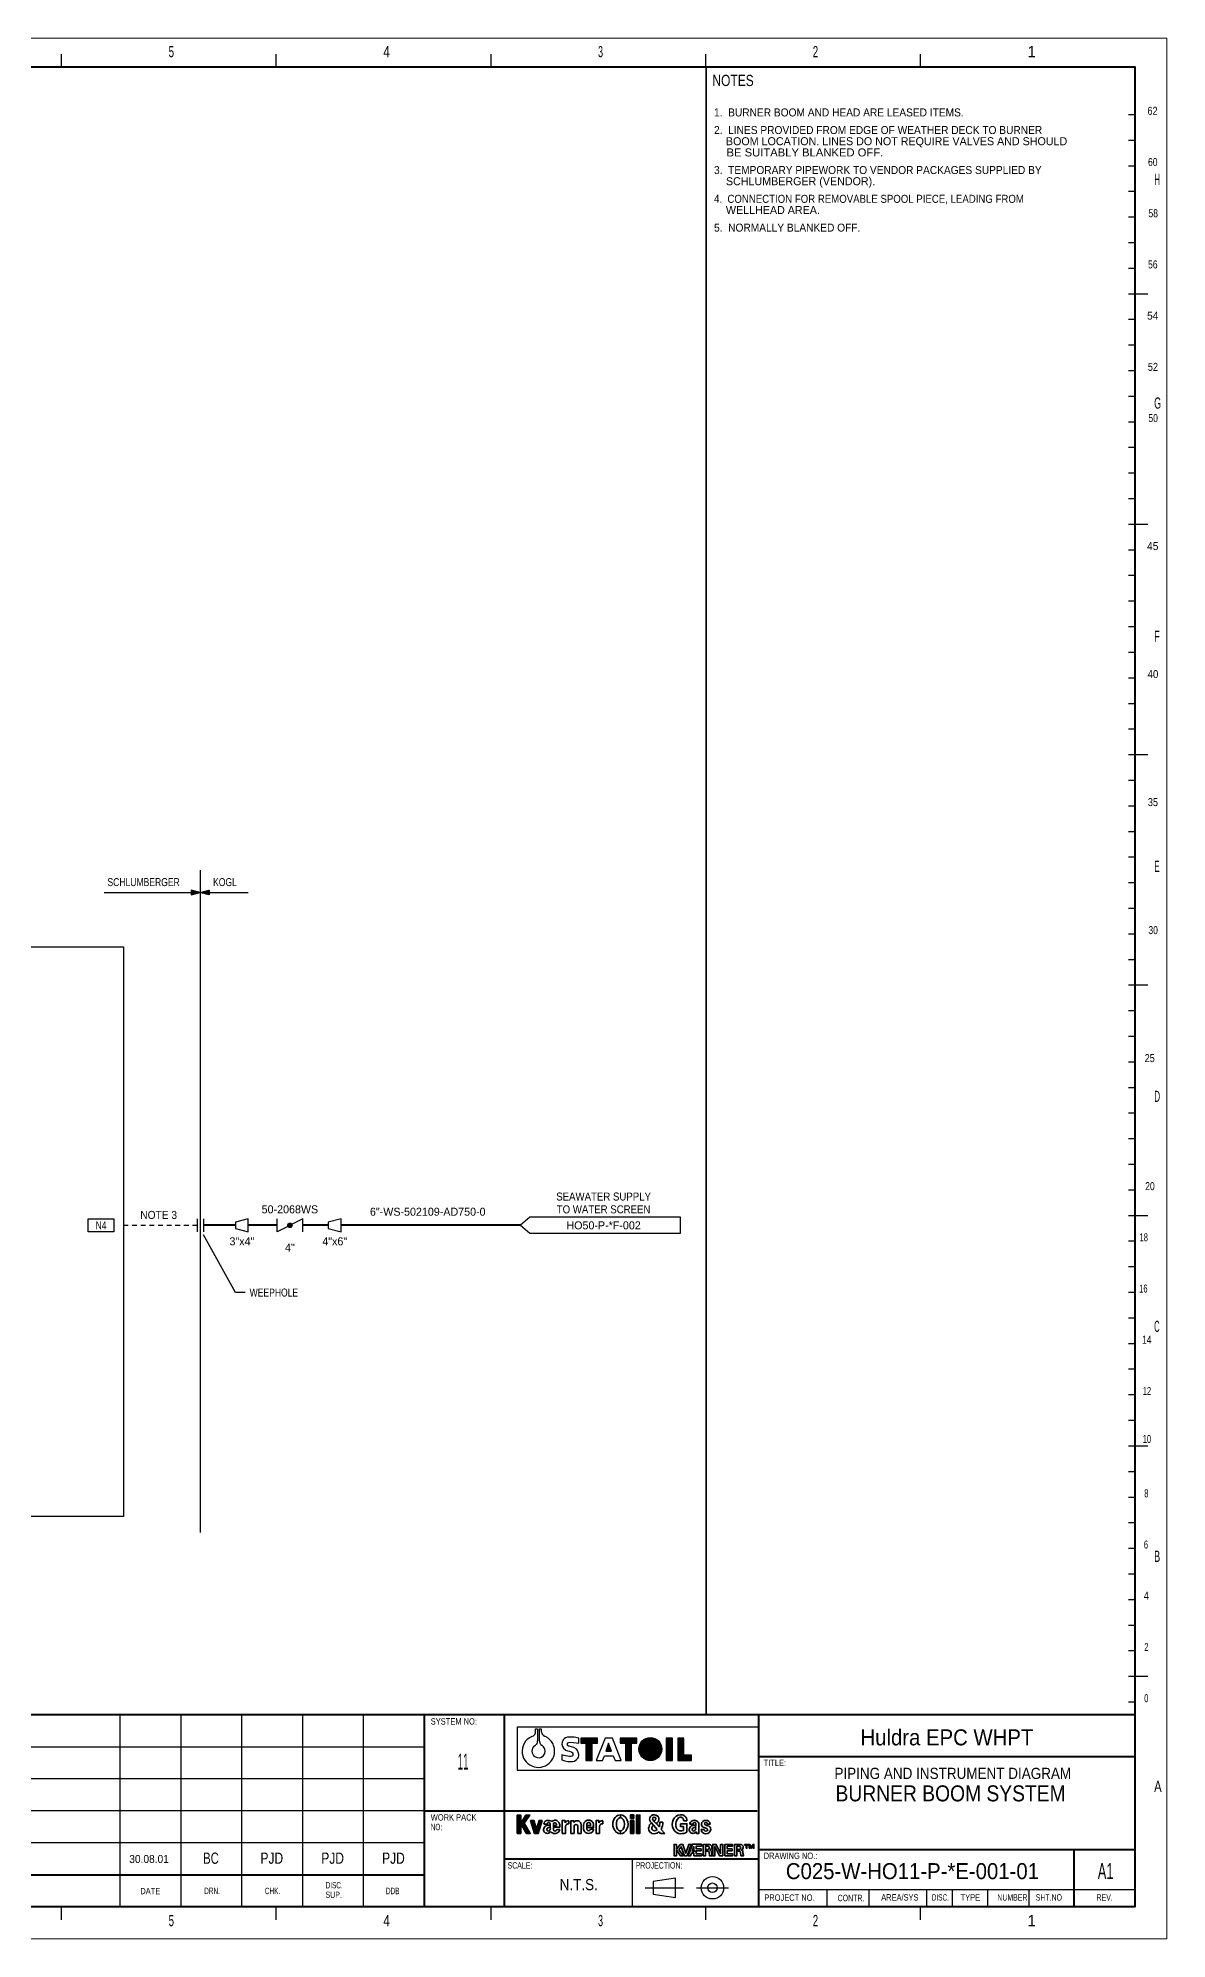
# Model space of a CAD drawing. Header units: millimetres. Extents: x 0 to 840, y 0 to 594.
# Drawn here: x 487 to 840, y 0 to 594 of the extents above; entities that cross this region are included whole.
import ezdxf
from ezdxf.enums import TextEntityAlignment as Align

# ---------------------------------------------------------------- set-up
doc = ezdxf.new("R2010")
doc.units = ezdxf.units.MM
doc.linetypes.add('SHORT_DASHED', pattern=[2.7, 1.5, -1.2])
for name, color, linetype, lineweight in [('1', 7, 'Continuous', 25), ('15', 7, 'Continuous', 35), ('18', 7, 'SHORT_DASHED', 25), ('35', 7, 'Continuous', 25), ('43', 7, 'Continuous', 25), ('45', 7, 'Continuous', 40), ('47', 7, 'Continuous', 25), ('49', 7, 'Continuous', 35), ('8', 7, 'Continuous', 40)]:
    doc.layers.add(name, color=color, linetype=linetype, lineweight=lineweight)
for name, color, linetype in [('36', 7, 'Continuous'), ('37', 7, 'Continuous'), ('39', 7, 'Continuous'), ('40', 7, 'Continuous')]:
    doc.layers.add(name, color=color, linetype=linetype)

msp = doc.modelspace()

# ---------------------------------------------------------------- hatches: boundary and pattern name
at = {"layer": '47'}
for points in [[(658.498, 55.737), (660.449, 55.737), (660.449, 61.138), (662.098, 61.138), (662.098, 62.787), (656.849, 62.787), (656.849, 61.138), (658.498, 61.138)], [(664.649, 58.737), (666.449, 58.737), (665.549, 61.137)], [(670.798, 55.737), (672.749, 55.737), (672.749, 61.138), (674.398, 61.138), (674.398, 62.787), (669.149, 62.787), (669.149, 61.138), (670.798, 61.138)], [(682.197, 59.336, 1), (675.004, 59.336, 1)], [(683.549, 55.737), (685.498, 55.737), (685.498, 62.787), (683.549, 62.787)], [(687.149, 62.787), (687.149, 55.737), (691.498, 55.737), (691.498, 57.387), (689.098, 57.387), (689.098, 62.787)]]:
    msp.add_hatch(color=256, dxfattribs=at).paths.add_polyline_path(points)
at = {"layer": '49'}
for points in [[(638.109, 35.946), (638.109, 33), (637.049, 33), (637.049, 38.694), (638.109, 38.694), (638.109, 36.239), (639.737, 38.694), (640.928, 38.694), (639.18, 36.145), (641.109, 33), (639.869, 33)], [(642.435, 33), (641.166, 36.976), (642.217, 36.976), (643.021, 34.265), (643.845, 36.976), (644.799, 36.976), (643.56, 33)], [(672.397, 37.694), (673.412, 37.694), (673.412, 38.789), (672.397, 38.789)], [(672.397, 33), (673.412, 33), (673.412, 36.976), (672.397, 36.976)], [(674.32, 33), (675.331, 33), (675.331, 38.694), (674.32, 38.694)], [(708.049, 29.56), (709.273, 29.56), (709.273, 29.316), (708.049, 29.316)], [(708.538, 28.335), (708.538, 29.56), (708.783, 29.56), (708.783, 28.335)], [(709.483, 28.335), (709.483, 29.56), (709.73, 29.56), (709.73, 28.335)], [(710.71, 28.335), (710.71, 29.56), (710.954, 29.56), (710.954, 28.335)]]:
    msp.add_hatch(color=256, dxfattribs=at).paths.add_polyline_path(points)

# ---------------------------------------------------------------- linework, layer by layer
at = {"layer": '1'}
for p, q in [((537, 225), (537, 221)), ((539, 225), (539, 221)), ((562, 221), (562, 225))]:
    msp.add_line(p, q, dxfattribs=at)
for points in [[(514, 310), (514, 132), (416, 132), (416, 310)], [(503, 221), (503, 225), (511, 225), (511, 221)], [(553, 221), (553, 225), (549, 224), (549, 222)], [(582, 221), (582, 225), (578, 224), (578, 222)], [(688, 225.5), (641, 225.5), (638, 223), (641, 220.5), (688, 220.5)]]:
    msp.add_lwpolyline(points, close=True, dxfattribs=at)
msp.add_lwpolyline([(570, 221), (570, 225), (562, 221)], dxfattribs=at)
for radius in [0.7, 0.6, 0.4, 0.15]:
    msp.add_circle((566, 223), radius, dxfattribs=at)
at = {"layer": '15'}
msp.add_line((696, 585), (696, 70), dxfattribs=at)
at = {"layer": '18'}
msp.add_line((514, 223), (537, 223), dxfattribs=at)
at = {"layer": '35'}
for p, q in [((538, 334), (538, 127)), ((508, 327), (553, 327)), ((535.2, 327.666), (535.227, 327.693)), ((535.2, 327.567), (535.306, 327.673)), ((535.2, 327.468), (535.386, 327.654)), ((535.2, 327.369), (535.465, 327.634)), ((535.2, 327.27), (535.544, 327.614)), ((535.2, 327.171), (535.624, 327.594)), ((535.2, 327.072), (535.703, 327.574)), ((535.2, 326.973), (535.782, 327.554)), ((535.2, 326.874), (535.862, 327.535)), ((535.2, 326.775), (535.941, 327.515)), ((535.2, 326.676), (536.02, 327.495)), ((535.2, 326.577), (536.099, 327.475)), ((535.2, 326.479), (536.178, 327.456)), ((535.2, 326.379), (536.257, 327.435)), ((535.227, 326.306), (536.337, 327.416)), ((535.358, 326.34), (536.416, 327.396)), ((535.491, 326.373), (536.495, 327.377)), ((535.623, 326.406), (536.574, 327.356)), ((535.754, 326.439), (536.653, 327.337)), ((535.887, 326.472), (536.732, 327.317)), ((536.019, 326.504), (536.812, 327.297)), ((536.151, 326.538), (536.891, 327.277)), ((536.283, 326.571), (536.97, 327.258)), ((536.415, 326.604), (537.049, 327.237)), ((536.547, 326.637), (537.129, 327.218)), ((536.679, 326.67), (537.208, 327.198)), ((536.811, 326.703), (537.287, 327.179)), ((536.944, 326.736), (537.367, 327.158)), ((537.075, 326.769), (537.446, 327.139)), ((537.208, 326.802), (537.525, 327.119)), ((537.34, 326.835), (537.604, 327.099)), ((537.472, 326.868), (537.683, 327.079)), ((537.604, 326.901), (537.763, 327.06)), ((537.736, 326.934), (537.842, 327.04)), ((537.868, 326.967), (537.921, 327.02)), ((538.132, 326.967), (538.079, 327.02)), ((538.264, 326.934), (538.158, 327.04)), ((538.396, 326.901), (538.237, 327.06)), ((538.528, 326.868), (538.317, 327.079)), ((538.66, 326.835), (538.396, 327.099)), ((538.792, 326.802), (538.475, 327.119)), ((538.925, 326.769), (538.554, 327.139)), ((539.056, 326.736), (538.633, 327.158)), ((539.189, 326.703), (538.713, 327.179)), ((539.321, 326.67), (538.792, 327.198)), ((539.453, 326.637), (538.871, 327.218)), ((539.585, 326.604), (538.951, 327.237)), ((539.717, 326.571), (539.03, 327.258)), ((539.849, 326.538), (539.109, 327.277)), ((539.981, 326.504), (539.188, 327.297)), ((540.113, 326.472), (539.268, 327.317)), ((540.246, 326.439), (539.347, 327.337)), ((540.377, 326.406), (539.426, 327.356)), ((540.509, 326.373), (539.505, 327.377)), ((540.642, 326.34), (539.584, 327.396)), ((540.773, 326.306), (539.663, 327.416)), ((540.8, 326.379), (539.743, 327.435)), ((540.8, 326.479), (539.822, 327.456)), ((540.8, 326.577), (539.901, 327.475)), ((540.8, 326.676), (539.98, 327.495)), ((540.8, 326.775), (540.059, 327.515)), ((540.8, 326.874), (540.138, 327.535)), ((540.8, 326.973), (540.218, 327.554)), ((540.8, 327.072), (540.297, 327.574)), ((540.8, 327.171), (540.376, 327.594)), ((540.8, 327.27), (540.456, 327.614)), ((540.8, 327.369), (540.535, 327.634)), ((540.8, 327.468), (540.614, 327.654)), ((540.8, 327.567), (540.694, 327.673)), ((540.8, 327.666), (540.773, 327.693))]:
    msp.add_line(p, q, dxfattribs=at)
for points in [[(538, 327), (535.2, 327.7), (535.2, 326.3)], [(538, 327), (540.8, 327.7), (540.8, 326.3)]]:
    msp.add_lwpolyline(points, close=True, dxfattribs=at)
msp.add_lwpolyline([(552, 202), (549, 202), (539, 220)], dxfattribs=at)
at = {"layer": '43'}
for p, q in [((494.56, 589), (494.56, 585)), ((561.639, 589), (561.639, 585)), ((628.72, 589), (628.72, 585)), ((695.8, 589), (695.8, 585)), ((762.88, 589), (762.88, 585)), ((829.999, 570), (827.999, 570)), ((829.999, 562), (827.999, 562)), ((829.999, 554), (827.999, 554)), ((829.999, 546), (827.999, 546)), ((829.999, 538), (827.999, 538)), ((829.999, 530), (827.999, 530)), ((829.999, 522), (827.999, 522)), ((829.999, 514), (827.999, 514)), ((833.999, 514), (829.999, 514)), ((829.999, 506), (827.999, 506)), ((829.999, 498), (827.999, 498)), ((829.999, 490), (827.999, 490)), ((829.999, 482), (827.999, 482)), ((829.999, 474), (827.999, 474)), ((829.999, 466), (827.999, 466)), ((829.999, 458), (827.999, 458)), ((829.999, 450), (827.999, 450)), ((829.999, 442), (827.999, 442)), ((833.999, 442), (829.999, 442)), ((829.999, 434), (827.999, 434)), ((829.999, 426), (827.999, 426)), ((829.999, 418), (827.999, 418)), ((829.999, 410), (827.999, 410)), ((829.999, 402), (827.999, 402)), ((829.999, 394), (827.999, 394)), ((829.999, 386), (827.999, 386)), ((829.999, 378), (827.999, 378)), ((829.999, 370), (827.999, 370)), ((833.999, 370), (829.999, 370)), ((829.999, 362), (827.999, 362)), ((829.999, 354), (827.999, 354)), ((829.999, 346), (827.999, 346)), ((829.999, 338), (827.999, 338)), ((829.999, 330), (827.999, 330)), ((829.999, 322), (827.999, 322)), ((829.999, 314), (827.999, 314)), ((829.999, 306), (827.999, 306)), ((829.999, 298), (827.999, 298)), ((833.999, 298), (829.999, 298)), ((829.999, 290), (827.999, 290)), ((829.999, 282), (827.999, 282)), ((829.999, 274), (827.999, 274)), ((829.999, 266), (827.999, 266)), ((829.999, 258), (827.999, 258)), ((829.999, 250), (827.999, 250)), ((829.999, 242), (827.999, 242)), ((829.999, 234), (827.999, 234)), ((829.999, 226), (827.999, 226)), ((833.999, 226), (829.999, 226)), ((829.999, 218), (827.999, 218)), ((829.999, 210), (827.999, 210)), ((829.999, 202), (827.999, 202)), ((829.999, 194), (827.999, 194)), ((829.999, 186), (827.999, 186)), ((829.999, 178), (827.999, 178)), ((829.999, 170), (827.999, 170)), ((829.999, 162), (827.999, 162)), ((829.999, 154), (827.999, 154)), ((833.999, 154), (829.999, 154)), ((829.999, 146), (827.999, 146)), ((829.999, 138), (827.999, 138)), ((829.999, 130), (827.999, 130)), ((829.999, 122), (827.999, 122)), ((829.999, 114), (827.999, 114)), ((829.999, 106), (827.999, 106)), ((829.999, 98), (827.999, 98)), ((829.999, 90), (827.999, 90)), ((829.999, 82), (827.999, 82)), ((833.999, 82), (829.999, 82)), ((829.999, 74), (827.999, 74)), ((512.999, 10), (512.999, 70)), ((532, 10), (532, 70)), ((550.999, 10), (550.999, 70)), ((570, 10), (570, 70)), ((588.999, 10), (588.999, 70)), ((830, 70), (828, 70)), ((25, 60), (607.999, 60)), ((607.999, 50), (25, 50)), ((607.999, 40), (25, 40)), ((607.999, 30), (25, 30)), ((673, 10), (673, 25)), ((677, 16), (689, 16)), ((693, 16), (703, 16)), ((712.5, 15.5), (830, 15.5)), ((733.846, 9.902), (733.846, 15.402)), ((747, 10), (747, 15.5)), ((765, 10), (765, 15.5)), ((773, 10), (773, 15.5)), ((784, 10), (784, 15.5)), ((796.999, 10), (796.999, 15.5)), ((494.56, 10), (494.56, 6)), ((561.639, 10), (561.639, 6)), ((628.72, 10), (628.72, 6)), ((695.8, 10), (695.8, 6)), ((762.88, 10), (762.88, 6))]:
    msp.add_line(p, q, dxfattribs=at)
at = {"layer": '43', "lineweight": 13}
msp.add_lwpolyline([(0, 594), (0, 0), (840, 0), (840, 594)], close=True, dxfattribs=at)
at = {"layer": '43'}
msp.add_lwpolyline([(679.5, 14), (686.5, 13), (686.5, 19), (679.5, 18)], close=True, dxfattribs=at)
for radius in [3.5, 1.5]:
    msp.add_circle((698, 16), radius, dxfattribs=at)
at = {"layer": '45'}
for p, q in [((830, 70), (25, 70)), ((607.999, 10), (607.999, 70)), ((632.999, 10), (632.999, 70)), ((712.5, 10), (712.5, 70)), ((712.5, 57), (830, 57)), ((607.999, 40), (712, 40)), ((632.999, 25), (712.5, 25)), ((712.5, 27.999), (830, 27.999)), ((810.999, 10), (810.999, 28)), ((25, 20), (607.999, 20))]:
    msp.add_line(p, q, dxfattribs=at)
msp.add_lwpolyline([(25, 585), (830, 585), (830, 10), (25, 10)], close=True, dxfattribs=at)
at = {"layer": '47'}
for p, q in [((677.098, 58.6), (677.098, 60.087)), ((680.098, 60.075), (680.098, 58.6))]:
    msp.add_line(p, q, dxfattribs=at)
for points in [[(637.049, 52.737), (712.449, 52.737), (712.449, 66.237), (637.049, 66.237)], [(656.249, 62.753), (654.792, 63.024), (654.046, 63.091), (653.311, 63.096), (652.682, 63.022), (652.11, 62.843), (651.702, 62.586), (651.395, 62.229), (651.043, 61.476), (651.002, 60.862), (651.15, 60.168), (651.498, 59.593), (652.151, 59.039), (652.764, 58.781), (653.335, 58.642), (653.867, 58.483), (654.071, 58.404), (654.336, 58.166), (654.418, 57.75), (654.357, 57.354), (654.194, 57.135), (653.806, 57.057), (653.356, 57.057), (652.796, 57.102), (652.172, 57.195), (651.706, 57.309), (650.998, 57.537), (650.998, 55.945), (651.845, 55.63), (652.825, 55.451), (653.54, 55.431), (654.296, 55.431), (654.929, 55.609), (655.562, 56.065), (655.909, 56.482), (656.117, 56.864), (656.215, 57.222), (656.272, 57.588), (656.198, 58.113), (655.848, 58.92), (655.419, 59.454), (654.745, 59.831), (653.249, 60.237), (653.024, 60.287), (652.805, 60.426), (652.749, 60.52), (652.749, 61.161), (652.866, 61.317), (653.131, 61.417), (653.765, 61.456), (654.638, 61.397), (655.378, 61.317), (656.249, 61.137)], [(658.498, 55.737), (660.449, 55.737), (660.449, 61.138), (662.098, 61.138), (662.098, 62.787), (656.849, 62.787), (656.849, 61.138), (658.498, 61.138)], [(661.724, 55.737), (663.674, 55.737), (664.274, 57.237), (666.974, 57.237), (667.574, 55.737), (669.524, 55.737), (666.749, 62.787), (664.498, 62.787)], [(664.649, 58.737), (666.449, 58.737), (665.549, 61.137)], [(670.798, 55.737), (672.749, 55.737), (672.749, 61.138), (674.398, 61.138), (674.398, 62.787), (669.149, 62.787), (669.149, 61.138), (670.798, 61.138)], [(683.549, 55.737), (685.498, 55.737), (685.498, 62.787), (683.549, 62.787)], [(687.149, 62.787), (687.149, 55.737), (691.498, 55.737), (691.498, 57.387), (689.098, 57.387), (689.098, 62.787)]]:
    msp.add_lwpolyline(points, close=True, dxfattribs=at)
for points in [[(642.716, 65.006), (642.761, 65.632), (643.39, 65.637), (643.39, 61.887)], [(643.981, 61.808), (643.952, 65.637), (644.536, 65.632)]]:
    msp.add_lwpolyline(points, dxfattribs=at)
msp.add_circle((678.601, 59.336), 3.597, dxfattribs=at)
for centre, radius, start, end in [((646.489, 65.409), 1.966, 173.46717, 187.71553), ((643.588, 58.652), 5.058, 113.76346, 188.32025), ((641.211, 64.767), 1.524, 282.85201, 9.04399), ((643.632, 58.704), 2.033, 124.58547, 237.18159), ((645.05, 57.762), 3.668, 125.9617, 134.51218), ((643.698, 58.693), 2.06, 235.48769, 40.78065), ((645.9, 57.603), 4.337, 130.49621, 133.84596), ((641.953, 61.793), 1.44, 321.74226, 3.76198), ((645.202, 61.708), 1.225, 175.31517, 221.21661), ((645.202, 61.507), 1.103, 213.34856, 238.49045), ((645.835, 65.039), 1.298, 175.30607, 197.18502), ((645.9, 64.795), 1.313, 186.12782, 222.82834), ((644.046, 59.529), 1.188, 43.33029, 60.81978), ((646.02, 61.254), 1.435, 219.32437, 237.87709), ((646.183, 64.838), 1.558, 216.87728, 246.65404), ((644.469, 61.383), 2.302, 55.65145, 61.54658), ((644.611, 60.399), 3.108, 48.05261, 68.1437), ((644.971, 60.039), 3.176, 37.24346, 57.25869), ((644.773, 59.439), 3.715, 20.13972, 42.78415), ((643.474, 58.694), 5.21, 321.41302, 9.02366), ((646.058, 59.561), 2.487, 13.51759, 27.69657), ((645.818, 59.213), 2.817, 6.07655, 19.28421), ((678.598, 60.081), 1.5, 359.75939, 179.75939), ((643.632, 58.737), 5.114, 189.19144, 319.92781), ((678.598, 58.594), 1.5, 179.75939, 0.24061)]:
    msp.add_arc(centre, radius, start, end, dxfattribs=at)
at = {"layer": '49'}
for p, q in [((646.391, 35.852), (645.377, 35.852)), ((653.167, 35.965), (653.167, 36.957)), ((663.749, 35.965), (663.749, 36.957)), ((669.246, 38.789), (669.246, 37.969)), ((669.246, 38.789), (669.246, 37.969)), ((678.962, 36.302), (679.572, 35.579)), ((680.378, 36.131), (681.346, 34.996)), ((681.559, 36.523), (682.496, 36.523)), ((690.036, 36.939), (689.032, 36.939)), ((691.929, 35.852), (690.917, 35.852)), ((696.576, 35.399), (695.724, 35.665)), ((696.435, 35.928), (697.314, 35.928)), ((647.317, 35.55), (647.336, 34.907)), ((649.343, 34.238), (650.349, 34.238)), ((657.734, 34.331), (657.734, 35.579)), ((659.934, 34.331), (660.86, 34.331)), ((669.246, 33.746), (669.246, 32.906)), ((669.246, 33.746), (669.246, 32.906)), ((692.857, 35.55), (692.751, 34.907)), ((695.431, 34.191), (694.485, 34.191)), ((695.394, 34.786), (696.245, 34.52))]:
    msp.add_line(p, q, dxfattribs=at)
for points in [[(638.109, 35.946), (638.109, 33), (637.049, 33), (637.049, 38.694), (638.109, 38.694), (638.109, 36.239), (639.737, 38.694), (640.928, 38.694), (639.18, 36.145), (641.109, 33), (639.869, 33)], [(642.435, 33), (641.166, 36.976), (642.217, 36.976), (643.021, 34.265), (643.845, 36.976), (644.799, 36.976), (643.56, 33)], [(672.397, 37.694), (673.412, 37.694), (673.412, 38.789), (672.397, 38.789)], [(672.397, 33), (673.412, 33), (673.412, 36.976), (672.397, 36.976)], [(674.32, 33), (675.331, 33), (675.331, 38.694), (674.32, 38.694)], [(687.524, 27.962), (688.904, 26), (688.016, 26), (686.758, 27.842), (686.758, 26), (686, 26), (686, 29.56), (686.758, 29.56), (686.758, 28.02), (687.921, 29.56), (688.763, 29.569), (689.709, 26.782), (690.619, 29.569), (691.403, 29.569), (690.087, 26.009), (689.236, 26.009), (688.207, 28.834)], [(694.617, 26.623), (694.617, 26.028), (692.193, 26.028), (692.193, 26.768), (691.454, 26.768), (691.182, 26), (690.443, 26), (691.749, 29.587), (694.561, 29.587), (694.561, 29.004), (692.961, 29.004), (692.961, 28.154), (694.456, 28.154), (694.456, 27.576), (692.961, 27.576), (692.176, 27.367), (691.672, 27.367), (692.183, 28.85), (692.176, 27.367), (692.961, 27.576), (692.961, 26.623)], [(698.1, 26), (698.782, 26), (698.782, 28.946), (700.172, 26), (701.223, 26), (701.223, 29.56), (700.542, 29.56), (700.542, 26.698), (699.198, 29.56), (698.1, 29.56)], [(701.882, 26), (701.882, 29.56), (704.248, 29.56), (704.248, 28.974), (702.647, 28.974), (702.647, 28.125), (704.145, 28.125), (704.145, 27.548), (702.647, 27.548), (702.647, 26.594), (704.304, 26.594), (704.304, 26)], [(708.049, 29.56), (709.273, 29.56), (709.273, 29.316), (708.049, 29.316)], [(708.538, 28.335), (708.538, 29.56), (708.783, 29.56), (708.783, 28.335)], [(709.483, 28.335), (709.483, 29.56), (709.73, 29.56), (709.73, 28.335)], [(710.71, 29.152), (710.219, 28.335), (709.73, 29.152), (709.73, 29.56), (710.219, 28.744), (710.71, 29.56)], [(710.71, 28.335), (710.71, 29.56), (710.954, 29.56), (710.954, 28.335)]]:
    msp.add_lwpolyline(points, close=True, dxfattribs=at)
for points in [[(647.336, 34.907), (647.317, 35.55), (647.317, 35.994)], [(650.349, 34.907), (648.312, 34.907), (648.302, 35.475), (648.302, 35.994)], [(651.964, 36.306), (651.964, 36.976), (651.075, 36.976), (651.075, 33)], [(654.7, 36.38), (654.7, 36.957), (653.763, 36.957), (653.763, 33)], [(662.546, 36.306), (662.546, 36.976), (661.657, 36.976), (661.657, 33)], [(680.736, 34.194), (679.572, 35.579), (678.962, 36.302)], [(680.42, 36.081), (679.734, 36.835), (679.412, 37.24)], [(680.202, 37.265), (679.734, 36.835), (680.42, 36.081)], [(688.039, 36.032), (690.028, 36.032), (690.028, 33.368)], [(688.986, 33.926), (688.986, 35.125), (688.039, 35.125), (688.039, 36.032)], [(692.751, 34.907), (692.857, 35.55), (692.857, 35.994)], [(693.786, 35.852), (693.786, 33), (692.989, 33), (692.989, 33.53)], [(649.301, 35.475), (648.302, 35.475), (648.312, 34.907), (648.312, 34.238)], [(651.075, 33), (652.106, 33), (652.106, 35.143)], [(653.763, 33), (654.766, 33), (654.766, 35.135)], [(655.979, 35.135), (655.979, 33), (656.982, 33), (656.982, 35.559)], [(660.786, 35.483), (660.786, 34.839), (658.684, 34.839)], [(660.86, 35.579), (660.86, 34.831), (658.741, 34.831), (658.741, 35.445), (659.94, 35.445), (659.94, 35.579)], [(658.741, 35.579), (658.741, 35.445), (658.741, 34.831), (658.741, 34.331)], [(661.657, 33), (662.688, 33), (662.688, 35.143)], [(681.997, 34.249), (683.089, 33), (681.761, 33), (681.351, 33.491)], [(696.585, 29.56), (695.109, 29.56), (695.109, 26)], [(695.109, 26), (695.857, 26), (695.857, 27.435), (695.857, 28.011), (695.857, 29.014), (696.585, 29.014)], [(696.585, 28.011), (695.857, 28.011), (695.857, 27.435), (696.746, 27.435)], [(696.954, 27.19), (697.081, 26), (697.957, 26), (697.876, 26.15)], [(706.383, 29.56), (704.907, 29.56), (704.907, 26)], [(704.907, 26), (705.654, 26), (705.654, 27.435), (705.654, 28.011), (705.654, 29.014), (706.383, 29.014)], [(706.383, 28.011), (705.654, 28.011), (705.654, 27.435), (706.544, 27.435)], [(706.753, 27.19), (706.88, 26), (707.755, 26), (707.674, 26.15)]]:
    msp.add_lwpolyline(points, dxfattribs=at)
for centre, radius, start, end in [((646.457, 35.93), 1.082, 104.74808, 184.14788), ((646.797, 35.224), 1.857, 54.78043, 109.33909), ((646.852, 35.939), 0.469, 6.68356, 190.69814), ((648.818, 35.777), 1.354, 26.51352, 134.56695), ((648.762, 35.869), 0.476, 13.52246, 164.77728), ((648.282, 35.581), 1.024, 354.05837, 22.95696), ((647.373, 35.035), 2.978, 357.54529, 26.87119), ((653.032, 35.807), 1.178, 83.40286, 154.89411), ((652.978, 35.115), 0.872, 77.47777, 178.06254), ((655.724, 35.777), 1.189, 43.57585, 149.46579), ((655.372, 35.135), 0.606, 0, 180), ((655.369, 35.538), 1.612, 0.75465, 41.03357), ((663.613, 35.807), 1.178, 83.40286, 154.89411), ((663.56, 35.115), 0.872, 77.47777, 178.06254), ((679.686, 37.44), 1.344, 82.31733, 237.15203), ((679.798, 37.556), 0.498, 324.17582, 219.19356), ((679.949, 37.418), 1.356, 288.44376, 93.5142), ((676.563, 36.446), 4.998, 343.13445, 0.88074), ((678.246, 36.267), 4.258, 331.71395, 3.44144), ((689.476, 35.798), 2.942, 136.31335, 207.2937), ((687.972, 36.972), 1.062, 358.18773, 125.97679), ((688.262, 37.048), 1.778, 356.46914, 101.55472), ((692.39, 35.939), 0.469, 6.68356, 190.69814), ((695.937, 35.661), 1.402, 10.97108, 169.02892), ((695.693, 35.879), 1.133, 177.50968, 254.66576), ((695.974, 35.928), 0.461, 0, 180), ((695.933, 36.049), 0.437, 196.05145, 241.48914), ((646.613, 34.131), 1.378, 118.49394, 209.25694), ((646.399, 34.294), 1.294, 220.21973, 324.29468), ((647.106, 32.37), 3.187, 86.18548, 111.16003), ((646.748, 34.228), 0.521, 139.29042, 297.23756), ((647.158, 33.83), 1.092, 80.59204, 137.48055), ((646.328, 34.576), 1.044, 309.07382, 15.06194), ((648.725, 34.686), 1.716, 221.99101, 317.04665), ((648.827, 34.198), 0.517, 175.61125, 4.38876), ((648.4, 34.776), 2.022, 321.46045, 344.52906), ((688.214, 35.367), 1.635, 214.16159, 298.18949), ((688.278, 36.401), 3.501, 266.853, 299.96685), ((692.151, 34.131), 1.378, 118.49394, 209.25694), ((691.938, 34.294), 1.294, 220.21973, 324.29468), ((692.644, 32.37), 3.187, 86.18548, 111.16003), ((692.163, 34.228), 0.521, 139.29042, 297.23756), ((692.573, 33.83), 1.092, 80.59204, 137.48055), ((691.743, 34.576), 1.044, 309.07382, 15.06194), ((696.006, 34.074), 0.506, 5.65779, 61.84139), ((696.344, 34.309), 1.115, 353.88289, 77.97357), ((696.693, 27.84), 1.724, 76.18819, 93.6005), ((696.537, 28.513), 0.504, 275.46598, 84.53402), ((696.643, 27.137), 0.316, 9.55886, 71.00087), ((696.94, 28.648), 0.882, 281.44003, 79.23032), ((697.124, 27.198), 0.585, 355.48105, 90.89561), ((702.009, 27.383), 4.307, 183.0716, 196.62551), ((706.491, 27.84), 1.724, 76.18819, 93.6005), ((706.335, 28.513), 0.504, 275.46598, 84.53402), ((706.441, 27.137), 0.316, 9.55886, 71.00087), ((706.738, 28.648), 0.882, 281.44003, 79.23032), ((706.922, 27.198), 0.585, 355.48105, 90.89561), ((711.806, 27.383), 4.307, 183.0716, 196.62551)]:
    msp.add_arc(centre, radius, start, end, dxfattribs=at)
for centre, major_axis, ratio, start_param, end_param in [((659.297, 35.578), (0, -1.579), 0.990496, 1.5707963, 4.712389), ((659.341, 35.578), (0, 0.861), 0.696509, 4.712389, 7.8539816), ((669.247, 35.848), (0, -2.942), 0.807461, 3.1415927, 6.2831853), ((669.247, 35.857), (0, 2.112), 0.595921, 6.2831853, 9.424778), ((669.247, 35.848), (0, -2.942), 0.807461, 6.2831853, 9.424778), ((669.247, 35.857), (0, 2.112), 0.595921, 3.1415927, 6.2831853), ((680.154, 34.901), (-1.718, -1.459), 0.820526, 4.712389, 7.8539816), ((687.996, 35.848), (-0.09, 2.942), 0.865979, 0, 3.1415927), ((692.351, 35.852), (1.434, 0), 0.860026, 0, 3.1415927), ((659.297, 34.332), (-1.564, 0), 0.851785, 0, 3.1415927), ((659.337, 34.332), (-0.596, 0), 0.934171, 6.2831853, 9.424778), ((680.162, 34.87), (-0.935, -0.779), 0.757583, 4.712389, 7.8539816), ((695.968, 34.191), (1.484, 0), 0.865983, 3.1415927, 6.2831853), ((695.971, 34.157), (0.54, -0.033), 0.881638, 3.1415927, 6.2831853)]:
    msp.add_ellipse(centre, major_axis=major_axis, ratio=ratio, start_param=start_param, end_param=end_param, dxfattribs=at)
at = {"layer": '8'}
for p, q in [((549, 223), (539, 223)), ((562, 223), (553, 223)), ((578, 223), (570, 223)), ((638, 223), (582, 223))]:
    msp.add_line(p, q, dxfattribs=at)

# ---------------------------------------------------------------- texts
at = {"layer": '35'}
for s, width, p in [('1.  BURNER BOOM AND HEAD ARE LEASED ITEMS.', 0.95, (698.5, 569.5)), ('2.  LINES PROVIDED FROM EDGE OF WEATHER DECK TO BURNER', 0.95, (698.5, 564)), ('    BE SUITABLY BLANKED OFF.', 1.05, (698.5, 557)), ('3.  TEMPORARY PIPEWORK TO VENDOR PACKAGES SUPPLIED BY', 0.95, (698.5, 551.5)), ('4.  CONNECTION FOR REMOVABLE SPOOL PIECE, LEADING FROM', 0.9, (698.5, 542.5)), ('5.  NORMALLY BLANKED OFF.', 0.95, (698.5, 533.5)), ('SCHLUMBERGER', 0.8, (509, 329)), ('KOGL', 0.8, (542, 329))]:
    msp.add_text(s, height=2.5, dxfattribs=dict(at, width=width)).set_placement(p)
for s, p in [('    BOOM LOCATION. LINES DO NOT REQUIRE VALVES AND SHOULD', (698.5, 560.5)), ('    SCHLUMBERGER (VENDOR).', (698.5, 548)), ('    WELLHEAD AREA.', (698.5, 539)), ('6"-WS-502109-AD750-0', (591, 226))]:
    msp.add_text(s, height=2.5, dxfattribs=at).set_placement(p)
for s, width, p in [('SEAWATER SUPPLY', 0.9, (664, 230.75)), ('NOTE 3', 0.95, (525, 225)), ('TO WATER SCREEN', 0.9, (663.999, 226.75)), ('N4', 0.8, (507, 221.75)), ('WEEPHOLE', 0.8, (561, 200.75)), ('30.08.01', 0.95, (522, 23.75))]:
    msp.add_text(s, height=2.5, dxfattribs=dict(at, width=width)).set_placement(p, align=Align.CENTER)
for s, p in [('50-2068WS', (566, 226.75)), ('HO50-P-*F-002', (664, 221.75)), ('3"x4"', (551, 216.75)), ('4"', (566, 214.8)), ('4"x6"', (580, 216.75))]:
    msp.add_text(s, height=2.5, dxfattribs=at).set_placement(p, align=Align.CENTER)
at = {"layer": '36', "width": 0.8}
msp.add_text('NOTES', height=3.5, dxfattribs=at).set_placement((698, 579))
at = {"layer": '36'}
for s, width, p in [('PIPING AND INSTRUMENT DIAGRAM', 0.9, (773.093, 50)), ('BC', 0.75, (541.349, 23.5)), ('PJD', 0.8, (560.349, 23.5)), ('PJD', 0.8, (579.349, 23.5)), ('PJD', 0.8, (598.349, 23.5)), ('N.T.S.', 0.9, (656.228, 15.25))]:
    msp.add_text(s, height=3.5, dxfattribs=dict(at, width=width)).set_placement(p, align=Align.CENTER)
at = {"layer": '37'}
for s, width, p in [('Huldra EPC WHPT', 0.95, (771.249, 60.5)), ('11', 0.45, (620.109, 52.95)), ('BURNER BOOM SYSTEM', 0.9, (772.402, 43)), ('C025-W-HO11-P-*E-001-01', 0.95, (760.475, 18.7)), ('A1', 0.6, (820.842, 18.7))]:
    msp.add_text(s, height=5, dxfattribs=dict(at, width=width)).set_placement(p, align=Align.CENTER)
at = {"layer": '39'}
for s, width, p in [('62', 0.85, (837.067, 570)), ('60', 0.8, (837.046, 554)), ('58', 0.8, (837.193, 538)), ('56', 0.8, (837.067, 522)), ('54', 0.95, (837.32, 506)), ('52', 0.85, (837.193, 490)), ('50', 0.8, (837.172, 474)), ('45', 0.95, (837.32, 434)), ('40', 0.9, (837.298, 394)), ('35', 0.85, (837.193, 354)), ('30', 0.8, (837.172, 313.999)), ('25', 0.85, (836.193, 273.999)), ('20', 0.8, (836.172, 233.999)), ('18', 0.7, (834.056, 218)), ('16', 0.7, (833.93, 202)), ('14', 0.8, (835.183, 186)), ('12', 0.7, (835.056, 170)), ('10', 0.7, (835.035, 155)), ('8', 0.65, (834.214, 138)), ('6', 0.65, (834.088, 122)), ('4', 0.85, (834.341, 106)), ('2', 0.7, (834.214, 89.999)), ('0', 0.65, (834.193, 73.999))]:
    msp.add_text(s, height=2.5, dxfattribs=dict(at, width=width)).set_placement(p, align=Align.RIGHT)
for s, width, p in [('SYSTEM NO:', 0.7, (610, 67)), ('TITLE:', 0.7, (714, 54)), ('WORK PACK', 0.7, (610, 37)), ('NO:', 0.6, (610, 34)), ('SCALE:', 0.65, (634, 22)), ('PROJECTION:', 0.65, (674, 22)), ('DRAWING NO.:', 0.7, (714, 25)), ('DISC.', 0.6, (577.154, 15.811)), ('DATE', 0.7, (519.258, 13.979)), ('DRN.', 0.6, (539.217, 14.042)), ('CHK.', 0.6, (558.175, 14.006)), ('SUP.', 0.65, (577.154, 12.811)), ('DDB', 0.6, (595.999, 14)), ('PROJECT NO.', 0.7, (714.191, 11.923)), ('CONTR.', 0.65, (737.121, 11.814)), ('AREA/SYS', 0.8, (750.732, 12.01)), ('DISC.', 0.6, (766.53, 12)), ('TYPE', 0.7, (775.53, 12)), ('NUMBER', 0.65, (786.999, 12)), ('SHT.NO', 0.65, (799, 12)), ('REV.', 0.65, (818, 12))]:
    msp.add_text(s, height=2, dxfattribs=dict(at, width=width)).set_placement(p)
at = {"layer": '40'}
for s, width, p in [('5', 0.65, (528.1, 587.999)), ('4', 0.8, (595.18, 587.999)), ('3', 0.6, (662.26, 587.999)), ('2', 0.65, (729.339, 587.999)), ('H', 0.55, (835.999, 548.062)), ('G', 0.6, (835.999, 478.187)), ('F', 0.6, (835.999, 405.312)), ('E', 0.55, (835.999, 333.437)), ('D', 0.55, (835.999, 261.562)), ('C', 0.5, (835.999, 189.687)), ('B', 0.6, (835.999, 117.812)), ('A', 0.75, (835.999, 45.937)), ('5', 0.65, (528.1, 4)), ('4', 0.8, (595.18, 4)), ('3', 0.6, (662.26, 4)), ('2', 0.65, (729.339, 4))]:
    msp.add_text(s, height=3.5, dxfattribs=dict(at, width=width)).set_placement(p)
for p in [(796.42, 587.999), (796.42, 4)]:
    msp.add_text('1', height=3.5, dxfattribs=at).set_placement(p)

doc.saveas('drawing.dxf')
